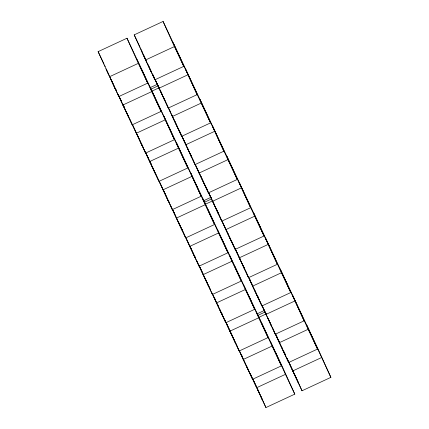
<?xml version="1.0" encoding="UTF-8"?>
<svg xmlns="http://www.w3.org/2000/svg" width="429" height="429" viewBox="0 0 429 429"><rect width="100%" height="100%" fill="white"/><g stroke="black" fill="none" stroke-linecap="round" stroke-linejoin="round"><path stroke-width="0.64" d="M105.942 68.769L115.245 88.846L113.696 85.301M119.31 97.083L128.63 117.074M142.02 52.038L151.34 72.029M146.064 153.582L155.378 173.616M168.779 108.542L178.094 128.571M289.135 362.993L293.146 371.873M298.45 383.027L293.393 372.404M137.055 59.583L147.689 83.135L118.822 96.552L98.118 51.641L126.984 38.224L151.035 89.125L158.253 85.773M152.66 74.399L168.281 108.054L197.152 94.632L173.144 42.809L183.778 66.361L154.907 79.778L145.544 59.99L134.202 34.867L163.074 21.45L318.608 350.257L330.882 377.359L302.016 390.776L286.937 358.328M109.459 76.764L138.326 63.342L126.984 38.224M145.544 59.99L174.415 46.573L163.074 21.45M157.54 84.202L150.322 87.559L151.035 89.125M129.188 117.755L145.57 153.099L174.442 139.677L151.968 91.109L159.186 87.752M149.496 85.875L161.063 111.406L132.196 124.823L122.833 105.035L151.7 91.618L142.004 70.045M158.918 88.261L187.789 74.844M136.208 133.306L165.079 119.889M178.866 129.735L195.034 164.597L223.9 151.18L199.893 99.356L210.526 122.903L181.655 136.325L172.297 116.532L201.163 103.116L185.58 69.101L197.152 94.632M155.652 173.707L172.302 209.647L201.174 196.23L176.244 142.417L187.816 167.948L158.944 181.37L149.582 161.577L178.453 148.161L163.808 116.125L174.442 139.677M185.671 144.804L214.538 131.387M162.94 189.859L191.811 176.437M205.057 185.081L221.766 221.144L250.638 207.727L226.625 155.904L237.258 179.456L208.392 192.873L199.029 173.085L227.901 159.663L212.334 125.649L223.9 151.18M211.733 198.868L204.515 202.22L203.807 200.654L211.025 197.297M205.453 204.199L212.671 200.847M204.515 202.22L202.981 198.97L214.548 224.501L185.677 237.918L176.319 218.13L205.185 204.708L190.54 172.678L201.174 196.23M212.403 201.357L241.275 187.94M217.288 229.22L227.922 252.772L199.056 266.189L189.693 246.402L218.559 232.985L207.926 209.432M231.258 240.417L248.514 277.692L277.386 264.269L253.378 212.446L264.012 235.998L235.14 249.421L225.777 229.628L254.649 216.211L239.066 182.196L250.638 207.727M229.73 255.512L241.296 281.043L212.43 294.46L203.067 274.673L231.933 261.256L222.238 239.682M239.151 257.899L268.023 244.482M244.042 285.762L254.676 309.314L225.804 322.737L216.441 302.944L245.313 289.527L234.679 265.975M259.915 301.179L275.268 334.234L304.134 320.817L280.126 268.994L290.76 292.546L261.888 305.963L252.531 286.17L281.397 272.753L265.814 238.738L277.386 264.269M257.309 313.738L264.527 310.387M264.634 312.232L258.017 315.31L204.746 202.633L205.218 203.678M266.168 313.931L258.955 317.288L258.242 315.717L282.518 367.031L294.798 394.133L265.926 407.55L250.032 373.294M256.478 312.06L268.05 337.585L239.178 351.008L229.815 331.215L258.687 317.798L248.986 296.224M265.905 314.441L294.771 301.024M270.79 342.31L281.424 365.862L252.552 379.279L243.189 359.486L272.061 346.069L261.427 322.517M330.882 377.359L306.874 325.536L317.508 349.088L288.642 362.505L279.279 342.717L308.145 329.295L292.567 295.286L304.134 320.817M256.563 387.762L285.435 374.34L275.74 352.767M292.653 370.988L321.525 357.566M262.709 307.089L262.387 306.451L271.691 326.528L267.685 317.642M195.479 258.483L186.175 238.406L187.993 242.165M226.625 323.863L226.298 323.225L235.607 343.302L233.837 339.28M239.999 352.134L239.677 351.496L248.981 371.573L247.426 368.028M142.353 52.638L142.975 53.92M156.349 82.191L155.405 80.266L164.709 100.343L163.803 98.225M169.101 109.18L170.597 112.296M182.893 138.31L182.153 136.813L191.457 156.891L187.452 148.005M289.462 363.636L290.953 366.752M106.269 69.412L108.827 74.791M119.643 97.683L120.259 98.965M146.391 154.226L148.681 159.041M160.162 183.36L159.427 181.864L160.13 183.532M226.834 324.292L229.183 329.241M143.189 54.376L146.589 61.61M156.564 82.652L158.022 85.725M183.097 138.733L183.751 140.111M197.109 168.388L195.511 165.09L204.821 185.167L204.113 183.499M224.077 225.391L222.26 221.632L231.569 241.709L229.006 235.966M263.331 308.371L265.272 312.473M277.359 338.02L275.761 334.722L285.071 354.799L283.515 351.254M120.479 99.421L121.664 101.93M160.371 183.789L161.025 185.162M174.399 213.433L172.801 210.135L180.287 226.453M201.367 270.436L199.549 266.677L208.859 286.754L206.295 281.011M180.507 226.914L182.105 230.212L181.805 229.445M240.621 353.416L242.557 357.513M254.649 383.065L253.051 379.767L262.355 399.844L260.8 396.299M179.081 55.555L180.014 57.534M205.829 112.098L206.767 114.076M259.314 225.193L260.247 227.172M286.063 281.735L287.001 283.714M174.415 46.573L183.778 66.361M201.163 103.116L210.526 122.903M227.901 159.663L237.258 179.456M254.649 216.211L264.012 235.998M281.397 272.753L290.76 292.546M308.145 329.295L317.508 349.088M134.202 34.867L140.16 47.463M140.728 48.659L142.712 52.858M249.699 279.043L250.263 280.239M275.879 334.384L277.016 336.786M185.387 143.329L186.089 144.809M212.355 200.37L213.057 201.855M257.427 295.651L258.129 297.131M292.605 370.002L293.307 371.487M152.767 74.539L154.708 78.646M155.266 79.815L158.591 86.851M179.794 131.671L180.904 134.014M181.456 135.189L185.618 143.983M206.252 187.634L207.084 189.393M208.473 192.326L209.577 194.669M210.135 195.844L211.797 199.362M213.186 202.295L213.739 203.464M234.663 247.694L237.993 254.735M238.551 255.904L240.492 260.012L239.409 257.62M261.69 304.826L266.688 315.379L265.621 312.966M287.055 358.44L293.715 372.511L292.637 370.109M169.745 128.872L170.678 130.85M196.477 185.419L197.415 187.398M249.978 298.509L250.911 300.488M138.326 63.342L147.689 83.135M151.7 91.618L161.063 111.406M178.453 148.161L187.816 167.948M205.185 204.708L214.548 224.501M218.559 232.985L227.922 252.772M231.933 261.256L241.296 281.043M245.313 289.527L254.676 309.314M258.687 317.798L268.05 337.585M272.061 346.069L281.424 365.862M285.435 374.34L294.798 394.133M98.118 51.641L104.075 64.237M104.638 65.433L105.207 66.634M149.297 160.097L150 161.583M194.358 255.384L195.061 256.869M221.343 312.419L222.045 313.905M229.531 329.74L230.234 331.22M118.345 94.83L121.675 101.866M124.169 107.143L123.059 104.799L124.303 107.341M145.372 151.963L148.702 158.998M150.086 161.931L150.917 163.69L150.107 161.894M172.383 209.1L174.882 214.377M176.265 217.31L177.097 219.069M198.579 264.468L201.072 269.744M201.63 270.919L203.019 273.852M224.775 319.841L225.327 321.01M225.885 322.184L229.767 330.394M230.319 331.569L231.151 333.328M250.413 374.04L252.075 377.558M252.633 378.727L256.794 387.526M291.221 367.315L293.205 371.552M277.579 338.481L278.646 340.744M251.893 284.196L249.013 278.18L258.317 298.257L256.547 294.235M224.346 225.96L224.876 227.091M238.256 255.362L235.639 249.903L244.943 269.98L243.173 265.964M197.329 168.849L198.396 171.112M211.77 199.383L208.885 193.361L218.195 213.438L217.889 212.671M183.971 140.567L185.038 142.83M203.807 200.654L151.26 89.538L151.968 91.109M254.869 383.526L256.408 386.802M215.54 300.407L212.923 294.948L222.233 315.025L220.463 311.009M188.261 242.728L189.06 244.428M201.635 271.005L202.166 272.136M174.619 213.894L175.681 216.157M135.307 130.77L132.69 125.311L141.999 145.388L141.087 143.265M161.245 185.623L162.307 187.886M278.882 341.248L279.831 343.28M265.508 312.977L266.457 315.009M238.519 255.925L240.932 261.1M225.145 227.654L226.33 230.191M212.006 199.893L212.956 201.92M198.632 171.616L199.346 173.139M185.274 143.34L185.988 144.863M171.659 114.559L172.608 116.591M158.285 86.288L161.883 94.021M242.793 358.022L244.723 362.162M229.418 329.751L230.132 331.274M215.808 300.97L216.758 303.003M202.434 272.699L203.619 275.236M189.532 245.442L190.245 246.965M175.922 216.661L176.635 218.184M162.548 188.39L163.256 189.913M148.949 159.604L149.898 161.636M135.575 131.333L136.288 132.856M122.201 103.062L124.614 108.237M293.452 372.077L294.433 374.19M280.078 343.806L282.003 347.962M253.083 286.733L254.065 288.846M226.576 230.722L227.558 232.829M213.202 202.445L213.937 204.032M199.828 174.174L200.563 175.756M186.224 145.367L187.205 147.479M172.849 117.096L176.963 126.019M257.362 388.851L259.529 393.522M230.368 331.778L231.349 333.891M216.994 303.507L218.222 306.145M203.866 275.761L204.847 277.874M190.492 247.49L191.473 249.603M177.113 219.219L177.853 220.801M163.497 190.422L164.479 192.53M150.134 162.141L150.874 163.722M136.76 133.869L139.168 139.066M110.258 77.853L111.24 79.966M294.669 374.699L298.139 382.303M254.306 289.371L255.491 291.929M241.168 261.615L242.117 263.658M227.794 233.338L228.743 235.387M214.42 205.067L215.127 206.606M200.81 176.287L201.753 178.33M147.56 63.701L151.035 71.305M244.97 362.687L245.919 364.736M231.596 334.416L233.569 338.706M218.693 307.169L219.401 308.703M205.083 278.383L206.027 280.432M191.709 250.112L192.417 251.651M178.094 221.332L179.043 223.375M164.72 193.061L168.731 201.941L160.333 183.987M151.362 164.779L154.247 171.064M124.85 108.746L125.794 110.795M111.476 80.475L113.476 84.829M282.239 348.477L283.296 350.783M255.754 292.508L256.285 293.661M242.38 264.237L242.911 265.39M215.363 207.116L217.691 212.221M201.989 178.845L203.051 181.151M162.146 94.6L162.677 95.753M246.155 365.251L247.211 367.551M219.669 309.282L220.195 310.435M192.653 252.161L195.179 257.716M179.279 223.89L180.336 226.196M139.436 139.645L139.961 140.798M126.062 111.368L128.319 116.35M203.266 181.623L203.909 183.044M162.94 96.327L163.588 97.748M180.55 226.668L181.199 228.089M140.229 141.372L140.873 142.793M294.664 374.501L297.115 379.928M297.662 381.134L302.016 390.776M284.877 353.678L285.419 354.874M283.944 351.7L285.575 355.314M278.378 339.779L279.188 341.57M281.349 346.353L282.159 348.15M283.51 351.142L288.642 362.505M272.796 328.362L274.415 331.949M274.957 333.145L279.279 342.717M268.189 318.559L275.268 334.234M257.464 295.758L259.373 299.978M251.356 282.636L252.166 284.427M254.327 289.216L255.947 292.803M256.488 293.999L261.888 305.963M243.618 266.43L244.428 268.227M245.774 271.219L252.531 286.17M241.983 263.224L248.514 277.692M227.311 232.073L228.93 235.66M229.472 236.856L235.14 249.421M216.597 209.293L218.216 212.881M218.758 214.076L225.777 229.628M213.202 202.268L214.42 204.869M215.776 207.883L221.766 221.144M200.831 176.126L208.392 192.873M190.117 153.346L192.01 157.534M192.546 158.73L199.029 173.085M187.409 147.715L188.229 149.528M189.586 152.542L195.034 164.597M174.635 120.774L181.655 136.325M163.921 97.989L165.272 100.981M166.082 102.778L172.297 116.532M160.387 90.573L162.023 94.187M163.385 97.201L168.281 108.054M144.106 55.856L144.916 57.647M148.423 65.422L154.907 79.778M257.765 389.468L260.21 394.889M260.757 396.096L265.926 407.55M241.479 354.756L242.288 356.547M246.611 366.119L248.23 369.707M248.772 370.903L252.552 379.279M235.902 343.339L237.521 346.927M238.057 348.123L243.189 359.486M231.285 333.526L233.188 337.746M233.735 338.953L239.178 351.008M221.38 312.532L221.922 313.733M223.01 316.146L229.815 331.215M214.999 298.809L215.54 300.005M217.433 304.193L218.243 305.99M219.594 308.977L225.804 322.737M208.88 286.197L210.5 289.784M211.851 292.776L216.441 302.944M205.078 278.185L212.43 294.46M196.536 260.205L203.067 274.673M190.412 247.05L192.031 250.638M192.573 251.834L199.056 266.189M181.858 229.054L184.288 234.438M184.829 235.634L189.693 246.402M178.877 222.849L185.677 237.918M168.543 200.82L169.782 203.662M170.329 204.869L176.319 218.13M163.932 191.103L172.302 209.647M150.509 162.682L151.324 164.489M152.686 167.503L158.944 181.37M141.961 144.702L143.597 148.316M144.139 149.523L149.582 161.577M137.736 135.752L139.087 138.744M139.897 140.535L145.57 153.099M126.48 112.167L132.196 124.823M115.331 88.32L116.409 90.712M115.755 89.361L116.57 91.168M117.932 94.182L122.833 105.035M111.529 80.405L113.149 83.993M113.69 85.189L118.822 96.552M177.177 126.496L177.783 127.847M154.461 171.541L155.073 172.892"/></g></svg>
